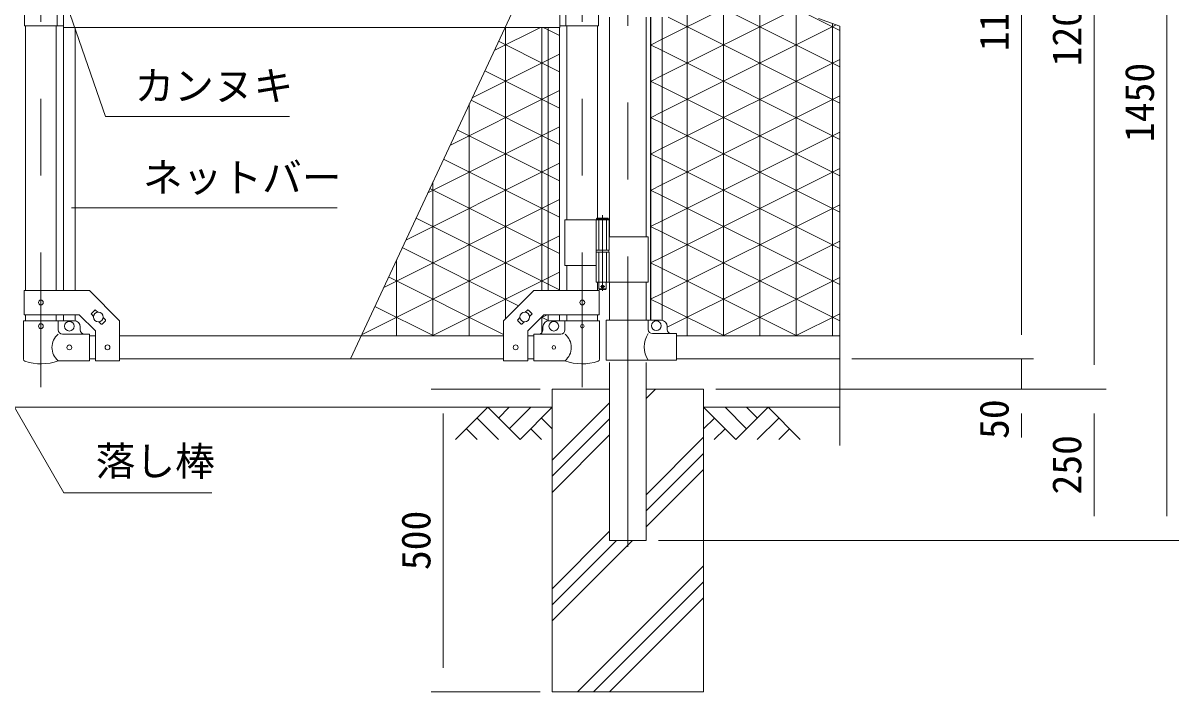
# Model space of a CAD drawing. Units: millimetres, scale not verified. Extents: x -4200 to 4200, y -2970 to 2970.
# Drawn here: x 1243 to 3152, y -1039 to 66 of the extents above; entities that cross this region are included whole.
import ezdxf
from ezdxf.enums import TextEntityAlignment as Align

# ---------------------------------------------------------------- set-up
doc = ezdxf.new("R2010")
doc.units = ezdxf.units.MM
doc.header["$LTSCALE"] = 20
doc.linetypes.add('DASHED', pattern=[7.5, 6, -1.5])
doc.linetypes.add('USER1', pattern=[50.8, 31.75, -6.35, 6.35, -6.35])
for name, color, linetype, lineweight in [('0-1_D-BMK', 2, 'USER1', 13), ('0-2_D-STR1', 1, 'Continuous', 18), ('0-3_D-STR3', 3, 'Continuous', 13), ('0-4_0', 7, 'Continuous', 9), ('0-5_D-DCR-HCH', 7, 'Continuous', 9), ('0-6_D-BGD', 7, 'Continuous', 9), ('0-7_D-STR4', 7, 'Continuous', 9), ('0-8_D-STR-DIM', 7, 'Continuous', 9), ('0-9_D-STR-TXT', 7, 'Continuous', 9), ('0-A_Defpoints', 8, 'Continuous', 18)]:
    doc.layers.add(name, color=color, linetype=linetype, lineweight=lineweight)
doc.styles.add('ＭＳ ゴシック', font='')
doc.styles.get('ＭＳ ゴシック').set_extended_font_data('MS Gothic')

msp = doc.modelspace()

# ---------------------------------------------------------------- linework, layer by layer
at = {"layer": '0-1_D-BMK'}
for p, q in [((1272.39, 703.1), (1272.39, -535.29)), ((2166.59, 703.1), (2166.59, -535.29)), ((2241.99, 696.61), (2241.99, -799.21)), ((2200.15, -251.21), (2200.15, -376.1)), ((2196.53, -369.13), (2203.78, -369.13))]:
    msp.add_line(p, q, dxfattribs=at)
at = {"layer": '0-2_D-STR1'}
for p, q in [((1246.99, 61.37), (1246.99, -375.58)), ((1297.79, 61.37), (1297.79, -375.58)), ((2141.19, 61.37), (2141.19, -259.13)), ((2191.99, 61.37), (2191.99, -256.13)), ((2211.74, 75.87), (2211.74, -287.13)), ((2272.24, 75.87), (2272.24, -287.13)), ((2141.19, -334.13), (2141.19, -375.58)), ((2191.99, -362.13), (2191.99, -375.58)), ((2211.74, -362.13), (2211.74, -424.93)), ((2272.24, -362.13), (2272.24, -424.93)), ((1246.99, -415.58), (1246.99, -425.63)), ((1297.79, -415.58), (1297.79, -425.63)), ((2141.19, -415.58), (2141.19, -425.63)), ((2191.99, -415.58), (2191.99, -425.63)), ((1362.39, -450.63), (1352.39, -450.63)), ((2036.59, -450.63), (1402.39, -450.63)), ((2086.59, -450.63), (2076.59, -450.63)), ((2321.99, -450.63), (2591.99, -450.63)), ((1362.39, -488.63), (1352.39, -488.63)), ((2036.59, -488.63), (1402.39, -488.63)), ((2086.59, -488.63), (2076.59, -488.63)), ((2211.74, -494.53), (2211.74, -788.63)), ((2272.24, -494.53), (2272.24, -788.63)), ((2321.99, -488.63), (2591.99, -488.63)), ((2211.74, -788.63), (2272.24, -788.63))]:
    msp.add_line(p, q, dxfattribs=at)
at = {"layer": '0-3_D-STR3'}
for p, q in [((2129.49, 58.87), (2129.49, 113.87)), ((2139.59, 111.37), (2139.59, 61.37)), ((2193.59, 111.37), (2193.59, 61.37)), ((1245.39, 79.87), (1245.39, 61.37)), ((1299.39, 79.87), (1299.39, 61.37)), ((1309.49, 58.87), (1309.49, 79.87)), ((1245.39, 61.37), (1309.49, 61.37)), ((1309.49, 58.87), (2129.49, 58.87)), ((1309.89, 58.87), (1309.89, -375.58)), ((1328.89, 58.87), (1328.89, -375.58)), ((2110.09, 58.87), (2110.09, -375.58)), ((2129.09, 58.87), (2129.09, -375.58)), ((2193.59, 61.37), (2129.49, 61.37)), ((2279.49, -424.93), (2279.49, 75.87)), ((2298.49, -424.93), (2298.49, 75.87)), ((2138.04, -259.13), (2138.04, -334.13)), ((2138.04, -259.13), (2210.95, -259.13)), ((2189.35, -259.13), (2189.35, -309.13)), ((2210.15, -257.13), (2190.15, -257.13)), ((2191.15, -256.13), (2209.15, -256.13)), ((2210.15, -257.13), (2209.15, -256.13)), ((2210.15, -257.13), (2210.15, -259.13)), ((2210.95, -259.13), (2210.95, -309.13)), ((2210.95, -287.13), (2275.29, -287.13)), ((2275.29, -287.13), (2275.29, -362.13)), ((2189.35, -309.13), (2210.95, -309.13)), ((2189.35, -312.13), (2210.95, -312.13)), ((2189.35, -312.13), (2189.35, -362.13)), ((2189.65, -309.13), (2189.65, -312.13)), ((2189.65, -312.13), (2210.65, -312.13)), ((2210.65, -309.13), (2210.65, -312.13)), ((2210.95, -312.13), (2210.95, -362.13)), ((2138.04, -334.13), (2189.24, -334.13)), ((2189.35, -362.13), (2275.29, -362.13)), ((2194.15, -362.13), (2194.15, -373.13)), ((1244.69, -415.58), (1244.69, -375.58)), ((2195.15, -374.13), (2194.15, -373.13)), ((2194.29, -415.58), (2194.29, -375.58)), ((2195.15, -374.13), (2205.15, -374.13)), ((2205.15, -374.13), (2206.15, -373.13)), ((1244.69, -415.58), (1335.82, -415.58)), ((1309.89, -415.58), (1309.89, -425.63)), ((1328.89, -415.58), (1328.89, -425.63)), ((1335.82, -415.58), (1362.39, -442.15)), ((1355.72, -413.57), (1361.38, -407.92)), ((1355.72, -414.99), (1359.44, -418.7)), ((1362.8, -407.92), (1366.51, -411.63)), ((2076.19, -407.92), (2072.47, -411.63)), ((2103.16, -415.58), (2076.59, -442.15)), ((2083.26, -413.57), (2077.6, -407.92)), ((2083.26, -414.99), (2079.54, -418.7)), ((2194.29, -415.58), (2103.16, -415.58)), ((2110.09, -415.58), (2110.09, -425.63)), ((2129.09, -415.58), (2129.09, -425.63)), ((1243.84, -425.63), (1300.94, -425.63)), ((1243.84, -425.63), (1243.84, -489.33)), ((1300.94, -425.63), (1300.94, -440.63)), ((1300.94, -425.63), (1327.39, -425.63)), ((1337.39, -440.63), (1337.39, -435.63)), ((1368.27, -427.53), (1371.99, -431.25)), ((1373.4, -431.25), (1379.06, -425.59)), ((1375.34, -420.46), (1379.06, -424.18)), ((1402.39, -491.83), (1402.39, -425.58)), ((2036.59, -491.83), (2036.59, -425.58)), ((2063.64, -420.46), (2059.92, -424.18)), ((2065.58, -431.25), (2059.92, -425.59)), ((2070.71, -427.53), (2067, -431.25)), ((2101.59, -440.63), (2101.59, -435.63)), ((2138.04, -425.63), (2111.59, -425.63)), ((2195.14, -425.63), (2138.04, -425.63)), ((2138.04, -425.63), (2138.04, -440.63)), ((2195.14, -425.63), (2195.14, -489.33)), ((2206.29, -424.93), (2296.99, -424.93)), ((2206.29, -424.93), (2206.29, -490.93)), ((2275.39, -424.93), (2275.39, -439.93)), ((2306.99, -434.93), (2306.99, -439.93)), ((1352.39, -447.63), (1307.94, -447.63)), ((1352.39, -491.63), (1352.39, -447.63)), ((1362.39, -491.83), (1362.39, -442.15)), ((2076.59, -491.83), (2076.59, -442.15)), ((2086.59, -447.63), (2131.04, -447.63)), ((2086.59, -491.63), (2086.59, -447.63)), ((2282.39, -446.93), (2321.99, -446.93)), ((2321.99, -446.93), (2321.99, -490.93)), ((1352.39, -491.63), (1300.94, -491.63)), ((1362.39, -491.83), (1402.39, -491.83)), ((2076.59, -491.83), (2036.59, -491.83)), ((2086.59, -491.63), (2138.04, -491.63)), ((2206.29, -490.93), (2321.99, -490.93))]:
    msp.add_line(p, q, dxfattribs=at)
at = {"layer": '0-3_D-STR3', "linetype": 'DASHED'}
for p, q in [((2193.85, -259.13), (2193.85, -309.13)), ((2206.45, -259.13), (2206.45, -309.13)), ((2193.85, -312.13), (2193.85, -362.13)), ((2206.45, -312.13), (2206.45, -362.13))]:
    msp.add_line(p, q, dxfattribs=at)
at = {"layer": '0-3_D-STR3'}
for points in [[(2191.15, -256.13), (2190.15, -257.13), (2190.15, -259.13)], [(2206.15, -362.13), (2206.15, -373.13), (2194.15, -373.13)], [(1244.69, -375.58), (1352.39, -375.58), (1402.39, -425.58)], [(2194.29, -375.58), (2086.59, -375.58), (2036.59, -425.58)]]:
    msp.add_lwpolyline(points, dxfattribs=at)
for centre, radius in [((2200.15, -369.13), 2.5), ((1272.39, -395.58), 4), ((2166.59, -395.58), 4), ((1367.39, -419.58), 8), ((2071.59, -419.58), 8), ((1272.39, -434.63), 4), ((1319.39, -434.63), 8), ((2119.59, -434.63), 8), ((2166.59, -434.63), 3), ((2288.99, -433.93), 8), ((1319.39, -469.63), 4), ((1382.39, -469.58), 4), ((2056.59, -469.58), 4), ((2119.59, -469.63), 3)]:
    msp.add_circle(centre, radius, dxfattribs=at)
for centre, radius, start, end in [((1356.43, -414.28), 1, 135, 225), ((1362.09, -408.62), 1, 45, 135), ((2076.89, -408.62), 1, 45, 135), ((2082.55, -414.28), 1, 315, 45), ((1327.39, -435.63), 10, 0, 90), ((1372.69, -430.54), 1, 225, 315), ((1378.35, -424.89), 1, 315, 45), ((2060.63, -424.89), 1, 135, 225), ((2066.29, -430.54), 1, 225, 315), ((2111.59, -435.63), 10, 90, 180), ((2296.99, -434.93), 10, 0, 90), ((1319.14, -469.63), 28.55, 129.59418, 230.40582), ((1307.94, -440.63), 7, 180, 270), ((1344.39, -440.63), 7, 180, 270), ((2094.59, -440.63), 7, 270, 0), ((2131.04, -440.63), 7, 270, 0), ((2119.85, -469.63), 28.55, 309.59418, 50.40582), ((2309.61, -468.93), 40.68, 147.25964, 212.74036), ((2282.39, -439.93), 7, 180, 270), ((2313.99, -439.93), 7, 180, 270), ((1247.14, -489.33), 3.3, 180, 250.77949), ((1272.39, -416.9), 80, 250.77949, 290.9084), ((2166.59, -416.9), 80, 249.0916, 289.22051), ((2191.84, -489.33), 3.3, 289.22051, 0)]:
    msp.add_arc(centre, radius, start, end, dxfattribs=at)
at = {"layer": '0-4_0'}
for p, q in [((2298.49, 39.27), (2392.69, 86.37)), ((2298.49, -20.73), (2512.69, 86.37)), ((2340, -450.63), (2340, 86.37)), ((2400, -450.63), (2400, 86.37)), ((2591.99, -6.02), (2407.23, 86.37)), ((2460, -450.63), (2460, 86.37)), ((2520, -450.63), (2520, 86.37)), ((2591.99, 53.98), (2527.23, 86.37)), ((2021.02, 20.54), (2097.69, 58.87)), ((2040, -422.17), (2040, 58.87)), ((2100, -375.58), (2100, 58.87)), ((2280, -424.93), (2280, 75.87)), ((2591.99, -66.02), (2308.23, 75.87)), ((2580, -450.63), (2580, 65.08)), ((2279.49, 29.77), (2298.49, 39.27)), ((2110.09, -5.06), (2028.18, 35.89)), ((2298.49, 20.74), (2279.49, 30.24)), ((2591.99, -126.02), (2298.49, 20.74)), ((1984.54, -57.71), (2110.09, 5.07)), ((2110.09, 5.07), (2129.09, 14.57)), ((2298.49, -140.73), (2591.99, 6.02)), ((2110.09, -65.06), (2005.49, -12.77)), ((2129.09, -14.56), (2110.09, -5.06)), ((2279.49, -30.23), (2298.49, -20.73)), ((2298.49, -39.26), (2279.49, -29.76)), ((1948.05, -135.95), (2110.09, -54.93)), ((2110.09, -54.93), (2129.09, -45.43)), ((2591.99, -186.02), (2298.49, -39.26)), ((2298.49, -200.73), (2591.99, -53.98)), ((1980, -450.63), (1980, -67.44)), ((2110.09, -125.06), (1982.81, -61.42)), ((2129.09, -74.56), (2110.09, -65.06)), ((2298.49, -99.26), (2279.49, -89.76)), ((2110.09, -185.06), (1960.12, -110.08)), ((2110.09, -114.93), (2129.09, -105.43)), ((2591.99, -246.02), (2298.49, -99.26)), ((2298.49, -260.73), (2591.99, -113.98)), ((1911.57, -214.19), (2110.09, -114.93)), ((2129.09, -134.56), (2110.09, -125.06)), ((2279.49, -150.23), (2298.49, -140.73)), ((2298.49, -159.27), (2279.49, -149.76)), ((2110.09, -245.06), (1937.43, -158.73)), ((2110.09, -174.93), (2129.09, -165.43)), ((2591.99, -306.02), (2298.49, -159.27)), ((1875.08, -292.44), (2110.09, -174.93)), ((2129.09, -194.56), (2110.09, -185.06)), ((2298.49, -320.73), (2591.99, -173.98)), ((2110.09, -305.06), (1914.74, -207.39)), ((1920, -450.63), (1920, -196.11)), ((2279.49, -210.23), (2298.49, -200.73)), ((2298.49, -219.27), (2279.49, -209.77)), ((2110.09, -234.93), (2129.09, -225.43)), ((2591.99, -366.02), (2298.49, -219.27)), ((1838.6, -370.68), (2110.09, -234.93)), ((2129.09, -254.56), (2110.09, -245.06)), ((2298.49, -380.73), (2591.99, -233.98)), ((2110.09, -365.07), (1892.05, -256.05)), ((2279.49, -270.23), (2298.49, -260.73)), ((2110.09, -294.93), (2129.09, -285.43)), ((2298.49, -279.27), (2279.49, -269.77)), ((2591.99, -426.02), (2298.49, -279.27)), ((1802.11, -448.92), (2110.09, -294.93)), ((2061.44, -400.74), (1869.36, -304.7)), ((2129.09, -314.57), (2110.09, -305.06)), ((2306.99, -436.48), (2591.99, -293.98)), ((2279.49, -330.23), (2298.49, -320.73)), ((1860, -450.63), (1860, -324.78)), ((2298.49, -339.27), (2279.49, -329.77)), ((2521.23, -450.63), (2298.49, -339.27)), ((2036.59, -448.32), (1846.67, -353.36)), ((2398.69, -450.63), (2591.99, -353.98)), ((2129.09, -374.57), (2110.09, -365.07)), ((2279.49, -390.23), (2298.49, -380.73)), ((2298.49, -399.27), (2279.49, -389.77)), ((2401.23, -450.63), (2298.49, -399.27)), ((1921.23, -450.63), (1823.99, -402.01)), ((2097.53, -421.21), (2108.79, -415.58)), ((2100, -445.07), (2100, -418.74)), ((2518.69, -450.63), (2591.99, -413.98))]:
    msp.add_line(p, q, dxfattribs=at)
for points in [[(2129.09, 45.44), (2110.09, 54.94), (2102.23, 58.87)], [(2279.49, -90.23), (2298.49, -80.73), (2585.85, 62.95)], [(1918.69, -450.63), (2110.09, -354.93), (2129.09, -345.43)], [(2111.27, -425.66), (2110.09, -425.07), (2099.15, -419.59)]]:
    msp.add_lwpolyline(points, dxfattribs=at)
at = {"layer": '0-5_D-DCR-HCH'}
for p, q in [((2272.24, -553.8), (2287.4, -538.63)), ((2010.57, -568.63), (1957.36, -621.84)), ((2010.57, -568.63), (2063.78, -621.84)), ((2028.3, -586.37), (2046.04, -568.63)), ((2046.04, -604.11), (2081.52, -568.63)), ((2063.78, -621.84), (2116.99, -568.63)), ((2116.99, -656.01), (2211.74, -561.26)), ((2420.2, -621.84), (2366.99, -568.63)), ((2437.94, -604.11), (2402.47, -568.63)), ((2473.42, -568.63), (2420.2, -621.84)), ((2455.77, -586.46), (2437.94, -568.63)), ((2473.42, -568.63), (2526.63, -621.84)), ((1992.83, -586.37), (2028.47, -621.84)), ((2099.25, -586.37), (2116.99, -604.03)), ((2116.99, -682.53), (2211.74, -587.78)), ((2384.73, -586.37), (2366.99, -604.03)), ((2491.15, -586.37), (2455.52, -621.84)), ((1975.09, -604.11), (1992.91, -621.84)), ((2081.52, -604.11), (2099.34, -621.84)), ((2402.47, -604.11), (2384.65, -621.84)), ((2508.89, -604.11), (2491.07, -621.84)), ((2116.99, -709.05), (2211.74, -614.3)), ((2272.24, -712.9), (2366.99, -618.15)), ((2272.24, -739.41), (2366.99, -644.66)), ((2272.24, -765.93), (2366.99, -671.18)), ((2116.99, -868.15), (2211.74, -773.4)), ((2116.99, -921.18), (2249.54, -788.63)), ((2116.99, -894.66), (2223.02, -788.63)), ((2158.64, -1038.63), (2366.99, -830.28)), ((2185.15, -1038.63), (2366.99, -856.79)), ((2211.67, -1038.63), (2366.99, -883.31))]:
    msp.add_line(p, q, dxfattribs=at)
at = {"layer": '0-6_D-BGD'}
for p, q in [((366.99, -568.63), (2116.99, -568.63)), ((2366.99, -568.63), (2591.99, -568.63))]:
    msp.add_line(p, q, dxfattribs=at)
at = {"layer": '0-7_D-STR4'}
for p, q in [((2116.99, -538.63), (2116.99, -1038.63)), ((2211.74, -538.63), (2116.99, -538.63)), ((2366.99, -538.63), (2272.24, -538.63)), ((2366.99, -538.63), (2366.99, -1038.63)), ((2116.99, -1038.63), (2366.99, -1038.63))]:
    msp.add_line(p, q, dxfattribs=at)
at = {"layer": '0-8_D-STR-DIM'}
for p, q in [((2891.99, -448.63), (2891.99, 621.37)), ((3011.99, -498.63), (3011.99, 621.37)), ((3131.99, -748.63), (3131.99, 621.37)), ((2591.99, 60.72), (2556.75, 73.54)), ((2591.99, -631.63), (2591.99, 60.72)), ((2891.99, -448.63), (2891.99, -408.63)), ((2611.99, -488.63), (2911.99, -488.63)), ((2611.99, -488.63), (2911.99, -488.63)), ((2891.99, -538.63), (2891.99, -488.63)), ((2096.99, -538.63), (1916.99, -538.63)), ((2386.99, -538.63), (2911.99, -538.63)), ((2386.99, -538.63), (3031.99, -538.63)), ((2386.99, -538.63), (3031.99, -538.63)), ((1936.99, -578.63), (1936.99, -998.63)), ((2891.99, -578.63), (2891.99, -618.63)), ((3011.99, -578.63), (3011.99, -748.63)), ((2292.24, -788.63), (3151.99, -788.63)), ((2292.24, -788.63), (3031.99, -788.63)), ((2096.99, -1038.63), (1916.99, -1038.63))]:
    msp.add_line(p, q, dxfattribs=at)
at = {"layer": '0-9_D-STR-TXT'}
msp.add_line((1761.49, -239.31), (1322.9, -239.31), dxfattribs=at)
for points in [[(1683.01, -88.08), (1379.05, -88.08), (1320.69, 79.95)], [(1554.77, -709.62), (1310.45, -709.62), (1216.78, -547.38)]]:
    msp.add_lwpolyline(points, dxfattribs=at)
at = {"layer": '0-A_Defpoints'}
msp.add_line((2191.99, 387.18), (1783.59, -488.63), dxfattribs=at)

# ---------------------------------------------------------------- texts
at = {"layer": '0-8_D-STR-DIM', "style": 'ＭＳ ゴシック'}
for s, p in [('1150', (2885.24, 19.47)), ('1200', (3005.24, -5.53)), ('1450', (3125.24, -130.53)), ('50', (2885.24, -620.83)), ('250', (3005.24, -712.63)), ('500', (1930.24, -837.51))]:
    msp.add_text(s, height=48.09, rotation=90, dxfattribs=at).set_placement(p, align=Align.BOTTOM_LEFT)
at = {"layer": '0-9_D-STR-TXT', "style": 'ＭＳ ゴシック'}
for s, p in [('カンヌキ', (1426.92, -76)), ('ネットバー', (1440.93, -227.36)), ('落し棒', (1362.89, -695.89))]:
    msp.add_text(s, height=48.09, dxfattribs=at).set_placement(p, align=Align.BOTTOM_LEFT)

doc.saveas('drawing.dxf')
